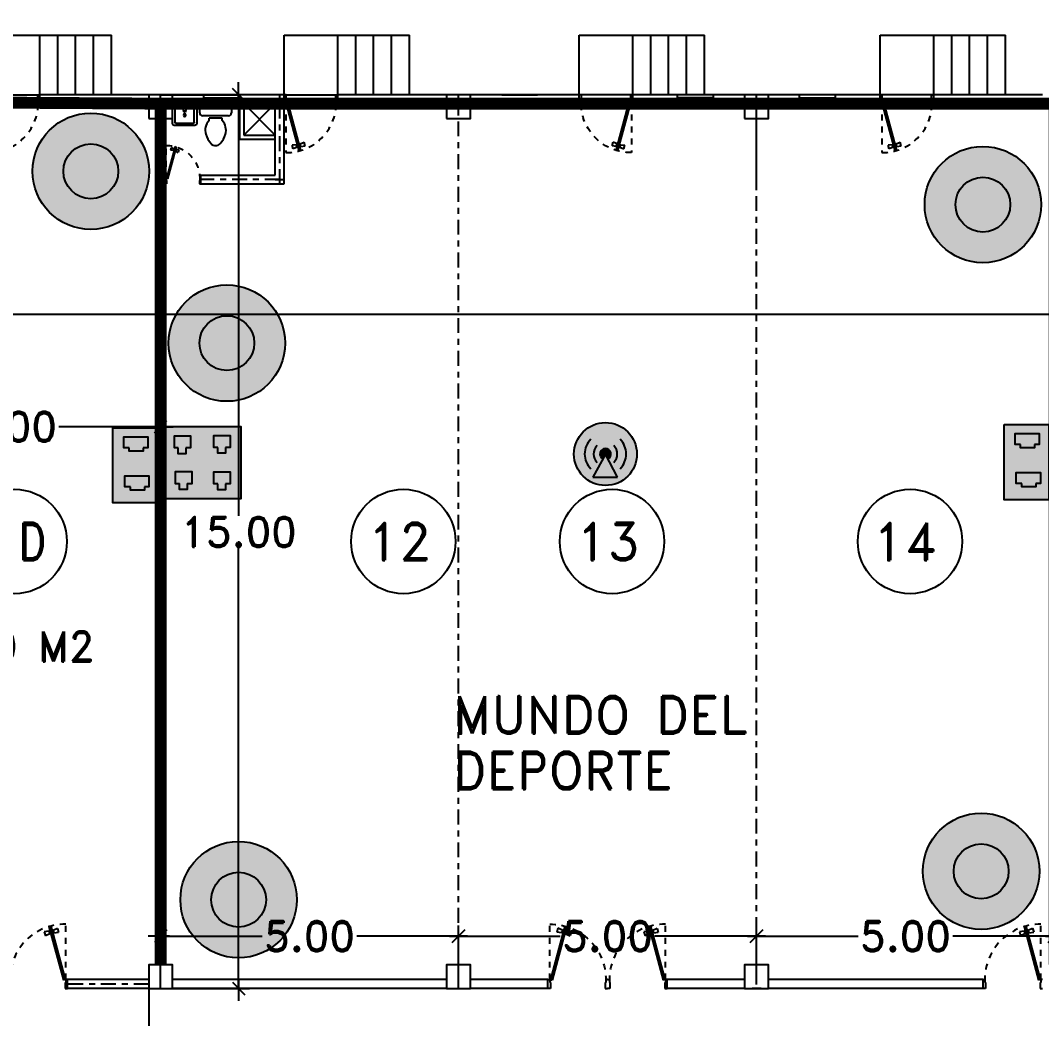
# Model space of a CAD drawing. Header units: millimetres. Extents: x 1590 to 1932, y -48 to 167.
# Drawn here: x 1648.31 to 1665.44, y 102.6 to 119.35 of the extents above; entities that cross this region are included whole.
import ezdxf

# ---------------------------------------------------------------- set-up
doc = ezdxf.new("R2010")
doc.units = ezdxf.units.MM
doc.header["$LTSCALE"] = 0.1
doc.header["$MEASUREMENT"] = 0
doc.header["$PDMODE"] = 35
doc.header["$PDSIZE"] = 0.75
doc.linetypes.add('CENTERX2', pattern=[4, 2.5, -0.5, 0.5, -0.5])
doc.linetypes.add('HIDDEN2', pattern=[0.1875, 0.125, -0.0625])
doc.layers.get('0').update_dxf_attribs({"linetype": 'CONTINUOUS'})
doc.layers.get('DEFPOINTS').update_dxf_attribs({"linetype": 'CONTINUOUS'})
for name, color, linetype in [('_KTI_CONTROL', 7, 'CONTINUOUS'), ('ACCESSP02', 7, 'CONTINUOUS'), ('CABLEADO', 172, 'CONTINUOUS'), ('CALLES', 3, 'CONTINUOUS'), ('CAMARAS', 253, 'CONTINUOUS'), ('Eth2Salidas', 5, 'CONTINUOUS'), ('Eth4Salidas', 7, 'CONTINUOUS'), ('P-FIXT', 1, 'CONTINUOUS'), ('PARED', 4, 'CONTINUOUS'), ('TERRENO', 4, 'CONTINUOUS'), ('TEXT', 3, 'CONTINUOUS')]:
    doc.layers.add(name, color=color, linetype=linetype)
doc.styles.add('ATT', font='txt')
doc.styles.add('ROMAND', font='romand.shx')
doc.dimstyles.new('URBA', dxfattribs={"dimtxt": 20, "dimasz": 0.5, "dimexe": 1.25, "dimexo": 0.63, "dimgap": 0.63, "dimtad": 0, "dimtih": 1, "dimtoh": 1, "dimzin": 1, "dimdsep": 46, "dimtxsty": 'ROMAND', "dimcen": 2.5, "dimclrd": 1, "dimclre": 1, "dimclrt": 3, "dimadec": 0, "dimazin": 0, "dimtfac": 1, "dimtmove": 0, "dimatfit": 3, "dimfxl": 1, "dimtvp": 1, "dimtolj": 1, "dimtzin": 1, "dimarcsym": 0})

# ---------------------------------------------------------------- blocks, each defined once
blk = doc.blocks.new('P-GIRO-D')
at = {"color": 2}
for p, q in [((-0.281, 1.048), (-0.31, 1.041)), ((-0.31, 1.041), (-0.069, 0.142)), ((-0.281, 1.048), (-0.04, 0.15)), ((-0.31, 0.963), (-0.389, 0.952)), ((-0.389, 0.952), (-0.371, 0.884)), ((-0.297, 0.915), (-0.371, 0.884)), ((-0.31, 0.963), (-0.297, 0.915)), ((-0.288, 0.958), (-0.307, 0.953)), ((-0.28, 0.929), (-0.299, 0.924)), ((-0.239, 0.971), (-0.259, 0.966)), ((-0.232, 0.942), (-0.251, 0.937)), ((-0.242, 0.981), (-0.167, 1.011)), ((-0.242, 0.981), (-0.229, 0.933)), ((-0.229, 0.933), (-0.149, 0.944)), ((-0.167, 1.011), (-0.149, 0.944)), ((-1, 0.15), (-0.97, 0.15)), ((-0.96, 0), (-1, 0)), ((-0.97, 0.15), (-0.97, 0.1)), ((-0.97, 0.1), (-0.96, 0.1)), ((-0.96, 0.1), (-0.96, 0)), ((-0.04, 0.15), (-0.069, 0.142)), ((-0.04, 0.1), (-0.04, 0)), ((-0.03, 0.1), (-0.04, 0.1)), ((-0.04, 0), (0, 0)), ((-0.03, 0.15), (-0.03, 0.1)), ((0, 0.15), (-0.03, 0.15))]:
    blk.add_line(p, q, dxfattribs=at)
at = {"color": 1, "linetype": 'HIDDEN2'}
blk.add_line((-0.03, 0.15), (-0.03, 1.08), dxfattribs=at)
blk.add_arc((-0.04, 0.15), 0.93, 89.3839, 180, dxfattribs=at)
blk = doc.blocks.new('UTP1$0$DIMBLOCK')
at = {"color": 1}
blk.add_line((-7.5, 0), (10.5, 0), dxfattribs=at)
at = {"color": 4}
blk.add_line((-5.25, -5.25), (5.25, 5.25), dxfattribs=at)
blk = doc.blocks.new('*D206')
at = {"layer": 'CALLES', "color": 1, "linetype": 'Continuous', "transparency": 16777216}
for p, q in [((1650.661, 103.169), (1650.661, 104.162)), ((1655.661, 103.169), (1655.661, 104.162)), ((1650.681, 103.982), (1652.367, 103.982)), ((1655.641, 103.982), (1653.955, 103.982))]:
    blk.add_line(p, q, dxfattribs=at)
at = {"layer": 'DEFPOINTS', "color": 0, "linetype": 'Continuous', "transparency": 16777216}
for p in [(1655.661, 103.982), (1650.661, 103.106), (1655.661, 103.106)]:
    blk.add_point(p, dxfattribs=at)
at = {"layer": 'CALLES', "color": 1, "linetype": 'Continuous', "transparency": 16777216, "xscale": 0.02, "yscale": 0.02, "zscale": 0.02, "rotation": 180}
blk.add_blockref('UTP1$0$DIMBLOCK', (1650.661, 103.982), dxfattribs=at)
at = {"layer": 'CALLES', "color": 1, "linetype": 'Continuous', "transparency": 16777216, "xscale": 0.02, "yscale": 0.02, "zscale": 0.02}
blk.add_blockref('UTP1$0$DIMBLOCK', (1655.661, 103.982), dxfattribs=at)
at = {"layer": 'CALLES', "color": 3, "linetype": 'Continuous', "transparency": 16777216, "insert": (1653.161, 103.982), "char_height": 0.5, "attachment_point": 5, "style": 'ROMAND'}
blk.add_mtext('\\A1;5.00', dxfattribs=at)
blk = doc.blocks.new('*D207')
at = {"layer": 'CALLES', "color": 1, "linetype": 'Continuous', "transparency": 16777216}
for p, q in [((1655.661, 103.169), (1655.661, 104.162)), ((1660.661, 103.169), (1660.661, 104.162)), ((1655.681, 103.982), (1657.367, 103.982)), ((1660.641, 103.982), (1658.955, 103.982))]:
    blk.add_line(p, q, dxfattribs=at)
at = {"layer": 'DEFPOINTS', "color": 0, "linetype": 'Continuous', "transparency": 16777216}
for p in [(1660.661, 103.982), (1655.661, 103.106), (1660.661, 103.106)]:
    blk.add_point(p, dxfattribs=at)
at = {"layer": 'CALLES', "color": 1, "linetype": 'Continuous', "transparency": 16777216, "xscale": 0.02, "yscale": 0.02, "zscale": 0.02, "rotation": 180}
blk.add_blockref('UTP1$0$DIMBLOCK', (1655.661, 103.982), dxfattribs=at)
at = {"layer": 'CALLES', "color": 1, "linetype": 'Continuous', "transparency": 16777216, "xscale": 0.02, "yscale": 0.02, "zscale": 0.02}
blk.add_blockref('UTP1$0$DIMBLOCK', (1660.661, 103.982), dxfattribs=at)
at = {"layer": 'CALLES', "color": 3, "linetype": 'Continuous', "transparency": 16777216, "insert": (1658.161, 103.982), "char_height": 0.5, "attachment_point": 5, "style": 'ROMAND'}
blk.add_mtext('\\A1;5.00', dxfattribs=at)
blk = doc.blocks.new('*D208')
at = {"layer": 'CALLES', "color": 1, "linetype": 'Continuous', "transparency": 16777216}
for p, q in [((1660.661, 103.169), (1660.661, 104.162)), ((1665.661, 103.169), (1665.661, 104.162)), ((1660.681, 103.982), (1662.367, 103.982)), ((1665.641, 103.982), (1663.955, 103.982))]:
    blk.add_line(p, q, dxfattribs=at)
at = {"layer": 'DEFPOINTS', "color": 0, "linetype": 'Continuous', "transparency": 16777216}
for p in [(1665.661, 103.982), (1660.661, 103.106), (1665.661, 103.106)]:
    blk.add_point(p, dxfattribs=at)
at = {"layer": 'CALLES', "color": 1, "linetype": 'Continuous', "transparency": 16777216, "xscale": 0.02, "yscale": 0.02, "zscale": 0.02, "rotation": 180}
blk.add_blockref('UTP1$0$DIMBLOCK', (1660.661, 103.982), dxfattribs=at)
at = {"layer": 'CALLES', "color": 1, "linetype": 'Continuous', "transparency": 16777216, "xscale": 0.02, "yscale": 0.02, "zscale": 0.02}
blk.add_blockref('UTP1$0$DIMBLOCK', (1665.661, 103.982), dxfattribs=at)
at = {"layer": 'CALLES', "color": 3, "linetype": 'Continuous', "transparency": 16777216, "insert": (1663.161, 103.982), "char_height": 0.5, "attachment_point": 5, "style": 'ROMAND'}
blk.add_mtext('\\A1;5.00', dxfattribs=at)
blk = doc.blocks.new('*D314')
at = {"color": 1, "linetype": 'Continuous', "transparency": 16777216}
for p, q in [((1650.723, 118.106), (1652.15, 118.106)), ((1651.97, 118.086), (1651.97, 111.036)), ((1651.97, 103.126), (1651.97, 110.496)), ((1650.723, 103.106), (1652.15, 103.106))]:
    blk.add_line(p, q, dxfattribs=at)
at = {"layer": 'DEFPOINTS', "color": 0, "linetype": 'Continuous', "transparency": 16777216}
for p in [(1650.661, 118.106), (1650.661, 103.106), (1651.97, 103.106)]:
    blk.add_point(p, dxfattribs=at)
at = {"color": 1, "linetype": 'Continuous', "transparency": 16777216, "xscale": 0.02, "yscale": 0.02, "zscale": 0.02}
for p, rotation in [((1651.97, 118.106), 90), ((1651.97, 103.106), 270)]:
    blk.add_blockref('UTP1$0$DIMBLOCK', p, dxfattribs=dict(at, rotation=rotation))
at = {"color": 3, "linetype": 'Continuous', "transparency": 16777216, "insert": (1651.97, 110.766), "char_height": 0.5, "attachment_point": 5, "style": 'ROMAND'}
blk.add_mtext('\\A1;15.00', dxfattribs=at)
blk = doc.blocks.new('15PTOI01')
at = {"color": 0, "linetype": 'ByBlock'}
for p, q in [((0, -8.5), (0, 8.5)), ((2, 10.5), (6, 10.5)), ((8, 8.5), (8, -8.5)), ((9.5, 4.375), (9.5, -4.375)), ((11.25, 4.375), (9.5, 4.375)), ((11.25, -4.375), (9.5, -4.375)), ((6, -10.5), (2, -10.5))]:
    blk.add_line(p, q, dxfattribs=at)
for centre, radius, start, end in [((2, 8.5), 2, 90, 180), ((6, 8.5), 2, 0, 90), ((17.766404, -2.827313), 9.712715, 75.184599, 132.137709), ((13.6875, -12.03125), 19.717859, 49.950272, 70.559965), ((23.458333, 0), 4.229167, 313.602819, 46.397181), ((17.766404, 2.827313), 9.712715, 227.862291, 284.815401), ((13.6875, 12.03125), 19.717859, 289.440035, 310.049728), ((2, -8.5), 2, 180, 270), ((6, -8.5), 2, 270, 0)]:
    blk.add_arc(centre, radius, start, end, dxfattribs=at)
at = {"color": 0, "linetype": 'ByBlock', "style": 'ATT'}
for tag, p, flags in [('ITEM', (0, -23), 3), ('ROOM_NUMBER', (0, -32), 1)]:
    blk.add_attdef(tag, p, '', height=6, dxfattribs=dict(at, flags=flags))
blk = doc.blocks.new('ss1')
at = {"layer": '_KTI_CONTROL', "color": 1}
for points in [[(0.141, 0.122, 0), (0.141, 0.122, 0), (0.141, 0.122, 0), (0.141, 0.122, 0), (0.141, 0.122, 0)], [(0.141, 0.122, 0), (0.141, 0.122, 0), (0.141, 0.122, 0), (0.141, 0.122, 0), (0.141, 0.122, 0), (0.141, 0.122, 0), (0.141, 0.122, 0), (0.141, 0.122, 0), (0.141, 0.122, 0), (0.141, 0.122, 0), (0.141, 0.122, 0)]]:
    blk.add_polyline3d(points, dxfattribs=at)
at = {"layer": '_KTI_CONTROL'}
for points in [[(0.141, 0.122, 0), (0.141, 0.122, 0), (0.141, 0.122, 0), (0.141, 0.122, 0)], [(0.141, 0.122, 0), (0.141, 0.122, 0)]]:
    blk.add_polyline3d(points, dxfattribs=at)
at = {"layer": 'P-FIXT', "xscale": 0.0254, "yscale": 0.0254, "zscale": 0.0254}
blk.add_blockref('15PTOI01', (17.719, 12.528), dxfattribs=at)
blk = doc.blocks.new('*D319')
at = {"color": 1, "linetype": 'Continuous', "transparency": 16777216}
for p, q in [((1645.661, 112.739), (1645.661, 112.352)), ((1650.661, 112.739), (1650.661, 112.352)), ((1645.681, 112.532), (1647.367, 112.532)), ((1650.641, 112.532), (1648.955, 112.532))]:
    blk.add_line(p, q, dxfattribs=at)
at = {"layer": 'DEFPOINTS', "color": 0, "linetype": 'Continuous', "transparency": 16777216}
for p in [(1645.661, 112.802), (1650.661, 112.802), (1650.661, 112.532)]:
    blk.add_point(p, dxfattribs=at)
at = {"color": 1, "linetype": 'Continuous', "transparency": 16777216, "xscale": 0.02, "yscale": 0.02, "zscale": 0.02, "rotation": 180}
blk.add_blockref('UTP1$0$DIMBLOCK', (1645.661, 112.532), dxfattribs=at)
at = {"color": 1, "linetype": 'Continuous', "transparency": 16777216, "xscale": 0.02, "yscale": 0.02, "zscale": 0.02}
blk.add_blockref('UTP1$0$DIMBLOCK', (1650.661, 112.532), dxfattribs=at)
at = {"color": 3, "linetype": 'Continuous', "transparency": 16777216, "insert": (1648.161, 112.532), "char_height": 0.5, "attachment_point": 5, "style": 'ROMAND'}
blk.add_mtext('\\A1;5.00', dxfattribs=at)
blk = doc.blocks.new('15PLAV06')
at = {"color": 0, "linetype": 'ByBlock'}
for p, q in [((0, 8.5), (0, -8.5)), ((16.5, 10), (1.5, 10)), ((18, -8.5), (18, 8.5)), ((2, -1.5), (2, 1.5)), ((7, 0.5), (3, 1.5)), ((4, 1.25), (4, 7.25)), ((4.75, 8), (15.25, 8)), ((7, -0.5), (7, 0.5)), ((16, 7.25), (16, -7.25)), ((3, -1.5), (7, -0.5)), ((4, -7.25), (4, -1.25)), ((15.25, -8), (4.75, -8)), ((1.5, -10), (16.5, -10))]:
    blk.add_line(p, q, dxfattribs=at)
for centre in [(2.5, 2.5), (9.5, 0), (2.5, -2.5)]:
    blk.add_circle(centre, 1, dxfattribs=at)
for centre, radius, start, end in [((1.5, 8.5), 1.5, 90, 180), ((16.5, 8.5), 1.5, 0, 90), ((4.75, 7.25), 0.75, 90, 180), ((15.25, 7.25), 0.75, 0, 90), ((4.75, -7.25), 0.75, 180, 270), ((15.25, -7.25), 0.75, 270, 0), ((1.5, -8.5), 1.5, 180, 270), ((16.5, -8.5), 1.5, 270, 0)]:
    blk.add_arc(centre, radius, start, end, dxfattribs=at)
at = {"color": 0, "linetype": 'ByBlock', "style": 'ATT'}
for tag, p, flags in [('ITEM', (0, -20), 3), ('ROOM_NUMBER', (0, -29), 1)]:
    blk.add_attdef(tag, p, '', height=6, dxfattribs=dict(at, flags=flags))
blk = doc.blocks.new('*D347')
at = {"color": 1, "linetype": 'Continuous', "transparency": 16777216}
for p, q in [((1640.661, 112.864), (1640.661, 114.603)), ((1735.661, 112.106), (1735.661, 114.603)), ((1640.681, 114.423), (1687.917, 114.423)), ((1735.641, 114.423), (1693.314, 114.423))]:
    blk.add_line(p, q, dxfattribs=at)
at = {"layer": 'DEFPOINTS', "color": 0, "linetype": 'Continuous', "transparency": 16777216}
for p in [(1735.661, 114.423), (1640.661, 112.802), (1735.661, 112.043)]:
    blk.add_point(p, dxfattribs=at)
at = {"color": 1, "linetype": 'Continuous', "transparency": 16777216, "xscale": 0.02, "yscale": 0.02, "zscale": 0.02, "rotation": 180}
blk.add_blockref('UTP1$0$DIMBLOCK', (1640.661, 114.423), dxfattribs=at)
at = {"color": 1, "linetype": 'Continuous', "transparency": 16777216, "xscale": 0.02, "yscale": 0.02, "zscale": 0.02}
blk.add_blockref('UTP1$0$DIMBLOCK', (1735.661, 114.423), dxfattribs=at)
at = {"color": 3, "linetype": 'Continuous', "transparency": 16777216, "insert": (1690.615, 114.423), "char_height": 0.5, "attachment_point": 5, "style": 'ROMAND'}
blk.add_mtext('\\A1;POLIGONO "D"', dxfattribs=at)
blk = doc.blocks.new('dosSALIDAS')
at = {"layer": 'Eth2Salidas', "linetype": 'Continuous'}
h = blk.add_hatch(color=0, dxfattribs=at)
h.dxf.hatch_style = 1
h.paths.add_polyline_path([(0.3251, 0), (0, 0), (0, -0.5502), (0.3251, -0.5502)])
h.paths.add_polyline_path([(0.1197, -0.1706), (0.1197, -0.1458), (0.079, -0.1458), (0.079, -0.0653), (0.2552, -0.0653), (0.2552, -0.1458), (0.2216, -0.1458), (0.2216, -0.1706)], flags=16)
h.paths.add_polyline_path([(0.2637, -0.3509), (0.2637, -0.4314), (0.23, -0.4314), (0.23, -0.4562), (0.1282, -0.4562), (0.1282, -0.4314), (0.0874, -0.4314), (0.0874, -0.3509)], flags=16)
h = blk.add_hatch(color=256, dxfattribs=at)
h.dxf.hatch_style = 1
h.paths.add_polyline_path([(0.2216, -0.1706), (0.2216, -0.1458), (0.2552, -0.1458), (0.2552, -0.0653), (0.079, -0.0653), (0.079, -0.1458), (0.1197, -0.1458), (0.1197, -0.1706)])
h = blk.add_hatch(color=256, dxfattribs=at)
h.dxf.hatch_style = 1
h.paths.add_polyline_path([(0.23, -0.4562), (0.23, -0.4314), (0.2637, -0.4314), (0.2637, -0.3509), (0.0874, -0.3509), (0.0874, -0.4314), (0.1282, -0.4314), (0.1282, -0.4562)])
at = {"layer": 'Eth2Salidas', "color": 18, "linetype": 'Continuous', "true_color": 0x000000}
blk.add_lwpolyline([(0, 0), (0.3251, 0), (0.3251, -0.5502), (0, -0.5502)], close=True, dxfattribs=at)
for points in [[(0.1197, -0.1458), (0.079, -0.1458), (0.079, -0.0653), (0.2552, -0.0653), (0.2552, -0.1458), (0.2216, -0.1458)], [(0.2216, -0.1458), (0.2216, -0.1706), (0.1197, -0.1706), (0.1197, -0.1458)], [(0.1282, -0.4314), (0.0874, -0.4314), (0.0874, -0.3509), (0.2637, -0.3509), (0.2637, -0.4314), (0.23, -0.4314)], [(0.23, -0.4314), (0.23, -0.4562), (0.1282, -0.4562), (0.1282, -0.4314)]]:
    blk.add_lwpolyline(points, dxfattribs=at)
blk = doc.blocks.new('4SALIDAS')
at = {"layer": 'Eth4Salidas', "linetype": 'Continuous'}
h = blk.add_hatch(color=0, dxfattribs=at)
h.paths.add_polyline_path([(-0.604, 0.481), (-0.604, -0.734), (0.67, -0.734), (0.67, 0.481)])
h.paths.add_polyline_path([(-0.176, 0.121), (-0.255, 0.121), (-0.255, 0.024), (-0.381, 0.024), (-0.381, 0.121), (-0.448, 0.121), (-0.448, 0.325), (-0.176, 0.325)], flags=16)
h.paths.add_polyline_path([(0.214, 0.127), (0.214, 0.331), (0.487, 0.331), (0.487, 0.127), (0.408, 0.127), (0.408, 0.031), (0.281, 0.031), (0.281, 0.127)], flags=16)
h.paths.add_polyline_path([(-0.155, -0.276), (-0.155, -0.48), (-0.234, -0.48), (-0.234, -0.576), (-0.36, -0.576), (-0.36, -0.48), (-0.427, -0.48), (-0.427, -0.276)], flags=16)
h.paths.add_polyline_path([(0.217, -0.28), (0.49, -0.28), (0.49, -0.484), (0.41, -0.484), (0.41, -0.58), (0.284, -0.58), (0.284, -0.484), (0.217, -0.484)], flags=16)
h = blk.add_hatch(color=5, dxfattribs=at)
h.paths.add_polyline_path([(-0.448, 0.121), (-0.381, 0.121), (-0.381, 0.024), (-0.255, 0.024), (-0.255, 0.121), (-0.176, 0.121), (-0.176, 0.325), (-0.448, 0.325)])
h.paths.add_polyline_path([(0.281, 0.031), (0.408, 0.031), (0.408, 0.127), (0.487, 0.127), (0.487, 0.331), (0.214, 0.331), (0.214, 0.127), (0.281, 0.127)])
h.paths.add_polyline_path([(-0.427, -0.48), (-0.36, -0.48), (-0.36, -0.576), (-0.234, -0.576), (-0.234, -0.48), (-0.155, -0.48), (-0.155, -0.276), (-0.427, -0.276)])
h.paths.add_polyline_path([(0.49, -0.28), (0.217, -0.28), (0.217, -0.484), (0.284, -0.484), (0.284, -0.58), (0.41, -0.58), (0.41, -0.484), (0.49, -0.484)])
at = {"layer": 'Eth4Salidas', "color": 18, "linetype": 'Continuous', "true_color": 0x000000}
blk.add_lwpolyline([(-0.604, 0.481), (0.67, 0.481), (0.67, -0.734), (-0.604, -0.734)], close=True, dxfattribs=at)
for points in [[(-0.381, 0.121), (-0.448, 0.121), (-0.448, 0.325), (-0.176, 0.325), (-0.176, 0.121), (-0.255, 0.121)], [(0.281, 0.127), (0.214, 0.127), (0.214, 0.331), (0.487, 0.331), (0.487, 0.127), (0.408, 0.127)], [(-0.255, 0.121), (-0.255, 0.024), (-0.381, 0.024), (-0.381, 0.121)], [(0.408, 0.128), (0.408, 0.031), (0.281, 0.031), (0.281, 0.128)], [(-0.36, -0.48), (-0.427, -0.48), (-0.427, -0.276), (-0.155, -0.276), (-0.155, -0.48), (-0.234, -0.48)], [(0.284, -0.484), (0.217, -0.484), (0.217, -0.28), (0.49, -0.28), (0.49, -0.484), (0.41, -0.484)], [(-0.234, -0.479), (-0.234, -0.576), (-0.36, -0.576), (-0.36, -0.479)], [(0.41, -0.483), (0.41, -0.58), (0.284, -0.58), (0.284, -0.483)]]:
    blk.add_lwpolyline(points, dxfattribs=at)
blk = doc.blocks.new('cams')
at = {"layer": 'CAMARAS', "linetype": 'Continuous', "true_color": 0xffffff}
h = blk.add_hatch(color=7, dxfattribs=at)
h.dxf.hatch_style = 1
h.paths.add_polyline_path([(-0.977, 0, 1), (0.977, 0, 1)])
h.paths.add_polyline_path([(0.46, 0, -1), (-0.46, 0, -1)], flags=16)
at = {"layer": 'CAMARAS', "linetype": 'Continuous', "true_color": 0x939598}
h = blk.add_hatch(color=252, dxfattribs=at)
h.dxf.hatch_style = 1
h.paths.add_polyline_path([(-0.46, 0, 1), (0.46, 0, 1)])
at = {"layer": 'CAMARAS', "color": 0, "linetype": 'Continuous'}
for radius in [0.977, 0.977, 0.977, 0.46]:
    blk.add_circle((0, 0), radius, dxfattribs=at)
blk = doc.blocks.new('PuntoAcceso02')
at = {"layer": 'ACCESSP02', "linetype": 'Continuous'}
h = blk.add_hatch(color=256, dxfattribs=at)
h.set_gradient(color1=(237, 31, 36), color2=(247, 171, 174))
h.paths.add_polyline_path([(-0.528, 0, 1), (0.528, 0, 1)])
h.paths.add_polyline_path([(0.042, -0.082), (0.2, -0.388), (-0.209, -0.39), (-0.043, -0.081, -4.049664)], flags=16)
h = blk.add_hatch(color=256, dxfattribs=at)
h.set_gradient(color1=(247, 171, 174), color2=(247, 171, 174))
h.paths.add_polyline_path([(-0.209, -0.39), (0.2, -0.388), (0, 0)])
h = blk.add_hatch(color=256, dxfattribs=at)
h.set_gradient(color1=(153, 27, 30), color2=(237, 31, 36))
h.paths.add_polyline_path([(0, 0), (0.042, -0.082, 4.049664), (-0.043, -0.081)])
at = {"layer": 'ACCESSP02', "color": 18, "linetype": 'Continuous', "true_color": 0x000000}
for p, q in [((0, 0), (-0.209, -0.39)), ((0.2, -0.388), (0, 0)), ((-0.209, -0.39), (0.2, -0.388))]:
    blk.add_line(p, q, dxfattribs=at)
blk.add_circle((0, 0), 0.528, dxfattribs=at)
for radius, start, end in [(0.349, 134.9548, 225.0265), (0.349, 314.9548, 45.0265), (0.199, 134.9548, 225.0265), (0.092, 297.3127, 241.8295), (0.199, 314.9548, 45.0265)]:
    blk.add_arc((0, 0), radius, start, end, dxfattribs=at)

msp = doc.modelspace()

# ---------------------------------------------------------------- linework, layer by layer
at = {"color": 1, "linetype": 'Continuous'}
for p, q in [((1647.7358, 119.1043), (1649.8358, 119.1043)), ((1648.6358, 118.1043), (1648.6358, 119.1043)), ((1648.6358, 118.1043), (1648.6358, 119.1043)), ((1648.6358, 118.1043), (1648.6358, 119.1043)), ((1648.9358, 118.1043), (1648.9358, 119.1043)), ((1649.2358, 118.1043), (1649.2358, 119.1043)), ((1649.5358, 118.1043), (1649.5358, 119.1043)), ((1649.8358, 118.1043), (1649.8358, 119.1043)), ((1652.7347, 118.1043), (1652.7347, 119.1043)), ((1652.7347, 119.1043), (1654.8347, 119.1043)), ((1653.6347, 118.1043), (1653.6347, 119.1043)), ((1653.6347, 118.1043), (1653.6347, 119.1043)), ((1653.6347, 118.1043), (1653.6347, 119.1043)), ((1653.9347, 118.1043), (1653.9347, 119.1043)), ((1654.2347, 118.1043), (1654.2347, 119.1043)), ((1654.5347, 118.1043), (1654.5347, 119.1043)), ((1654.8347, 118.1043), (1654.8347, 119.1043)), ((1657.6858, 118.1043), (1657.6858, 119.1043)), ((1657.6858, 119.1043), (1659.7858, 119.1043)), ((1658.5858, 118.1043), (1658.5858, 119.1043)), ((1658.5858, 118.1043), (1658.5858, 119.1043)), ((1658.5858, 118.1043), (1658.5858, 119.1043)), ((1658.8858, 118.1043), (1658.8858, 119.1043)), ((1659.1858, 118.1043), (1659.1858, 119.1043)), ((1659.4858, 118.1043), (1659.4858, 119.1043)), ((1659.7858, 118.1043), (1659.7858, 119.1043)), ((1662.7358, 118.1043), (1662.7358, 119.1043)), ((1662.7358, 119.1043), (1664.8358, 119.1043)), ((1663.6358, 118.1043), (1663.6358, 119.1043)), ((1663.6358, 118.1043), (1663.6358, 119.1043)), ((1663.6358, 118.1043), (1663.6358, 119.1043)), ((1663.9358, 118.1043), (1663.9358, 119.1043)), ((1664.2358, 118.1043), (1664.2358, 119.1043)), ((1664.5358, 118.1043), (1664.5358, 119.1043)), ((1664.8358, 118.1043), (1664.8358, 119.1043)), ((1647.7358, 118.1043), (1648.6358, 118.1043)), ((1652.7347, 118.1043), (1653.6347, 118.1043))]:
    msp.add_line(p, q, dxfattribs=at)
at = {"color": 2, "linetype": 'Continuous'}
msp.add_line((1650.4608, 103.1043), (1650.4608, 100.1083), dxfattribs=at)
for centre in [(1648.2117, 110.6061), (1654.7347, 110.6061), (1658.2358, 110.6061), (1663.2358, 110.6061)]:
    msp.add_circle(centre, 0.8758, dxfattribs=at)
at = {"layer": 'CABLEADO', "linetype": 'Continuous', "const_width": 0.2}
for points in [[(1640.6461, 118.0179), (1650.6608, 117.9543), (1650.6608, 103.5043)], [(1650.6608, 117.9543), (1665.6608, 117.9543), (1665.6608, 103.5043)]]:
    msp.add_lwpolyline(points, dxfattribs=at)
at = {"layer": 'CABLEADO', "linetype": 'Continuous'}
for points in [[(1650.6608, 118.1043), (1651.8647, 118.1043)], [(1650.6608, 117.9543), (1660.6608, 117.9543)]]:
    msp.add_lwpolyline(points, dxfattribs=at)
at = {"layer": 'CALLES', "color": 1, "linetype": 'Continuous'}
for p, q in [((1658.5858, 118.1043), (1657.6847, 118.1043)), ((1663.6358, 118.1043), (1662.7347, 118.1043))]:
    msp.add_line(p, q, dxfattribs=at)
at = {"layer": 'CALLES', "color": 4, "linetype": 'Continuous'}
for points in [[(1650.4608, 117.7043), (1650.8608, 117.7043), (1650.8608, 118.1043), (1650.4608, 118.1043)], [(1655.4608, 117.7043), (1655.8608, 117.7043), (1655.8608, 118.1043), (1655.4608, 118.1043)], [(1660.4608, 117.7043), (1660.8608, 117.7043), (1660.8608, 118.1043), (1660.4608, 118.1043)], [(1650.4608, 103.1043), (1650.8608, 103.1043), (1650.8608, 103.5043), (1650.4608, 103.5043)], [(1655.4608, 103.1043), (1655.8608, 103.1043), (1655.8608, 103.5043), (1655.4608, 103.5043)], [(1660.4608, 103.1043), (1660.8608, 103.1043), (1660.8608, 103.5043), (1660.4608, 103.5043)]]:
    msp.add_lwpolyline(points, close=True, dxfattribs=at)
at = {"layer": 'PARED', "color": 8, "linetype": 'CENTERX2'}
for p, q in [((1650.6608, 103.1061), (1650.6608, 118.1061)), ((1652.6608, 116.6061), (1652.6608, 118.1043)), ((1655.6608, 103.1061), (1655.6608, 118.1061)), ((1660.6608, 116.6061), (1660.6608, 118.1061)), ((1660.6608, 103.5043), (1660.6608, 118.1061)), ((1652.6608, 116.6811), (1651.3358, 116.6811)), ((1652.5858, 116.6811), (1652.7358, 116.6811)), ((1650.4608, 103.1793), (1649.0983, 103.1793))]:
    msp.add_line(p, q, dxfattribs=at)
at = {"layer": 'PARED', "color": 3}
for p, q in [((1651.3858, 118.1043), (1651.9858, 118.1043)), ((1656.3858, 118.1043), (1656.9858, 118.1043)), ((1659.9358, 118.1043), (1659.3358, 118.1043)), ((1650.4608, 117.9543), (1648.6358, 117.9543)), ((1652.5858, 117.9543), (1650.8608, 117.9543)), ((1655.4608, 117.9543), (1653.6347, 117.9543)), ((1657.6858, 117.9543), (1655.8608, 117.9543)), ((1656.3858, 117.9543), (1656.9858, 117.9543)), ((1660.4608, 117.9543), (1658.5858, 117.9543)), ((1659.9358, 117.9543), (1659.3358, 117.9543)), ((1662.7358, 117.9543), (1660.8608, 117.9543)), ((1665.4608, 117.9543), (1663.6358, 117.9543)), ((1650.5858, 103.5043), (1650.5858, 117.7043)), ((1650.7358, 103.5043), (1650.7358, 117.7043))]:
    msp.add_line(p, q, dxfattribs=at)
at = {"layer": 'PARED', "color": 2}
for p, q in [((1652.7358, 118.1043), (1652.7358, 118.1061)), ((1658.5858, 118.1043), (1658.5858, 118.1061)), ((1662.7358, 118.1043), (1662.7358, 118.1061)), ((1651.3358, 116.6061), (1651.3358, 116.7561))]:
    msp.add_line(p, q, dxfattribs=at)
at = {"layer": 'PARED', "color": 1}
for p, q in [((1651.3858, 118.0543), (1651.9875, 118.0543)), ((1651.3858, 118.0043), (1651.9875, 118.0043)), ((1652.0558, 117.9561), (1652.5858, 117.4261)), ((1652.0558, 117.4261), (1652.5858, 117.9561)), ((1659.9358, 118.0543), (1659.334, 118.0543)), ((1659.9358, 118.0043), (1659.334, 118.0043)), ((1661.3858, 118.0543), (1661.9875, 118.0543)), ((1661.3858, 118.0043), (1661.9875, 118.0043))]:
    msp.add_line(p, q, dxfattribs=at)
at = {"layer": 'TERRENO', "color": 4, "linetype": 'Continuous'}
for p, q in [((1648.6358, 117.9543), (1648.6358, 118.1043)), ((1648.6358, 117.9543), (1648.6358, 118.1043)), ((1648.6358, 117.9543), (1648.6358, 118.1043)), ((1648.6358, 117.9543), (1648.6358, 118.1043)), ((1651.3858, 117.9543), (1651.3858, 118.1043)), ((1651.9858, 117.9543), (1651.9858, 118.1043)), ((1653.6347, 117.9543), (1653.6347, 118.1043)), ((1657.6858, 117.9543), (1657.6858, 118.1043)), ((1657.6858, 117.9543), (1657.6858, 118.1043)), ((1657.6858, 117.9543), (1657.6858, 118.1043)), ((1657.6858, 117.9543), (1657.6858, 118.1043)), ((1659.3358, 117.9543), (1659.3358, 118.1043)), ((1659.9358, 117.9543), (1659.9358, 118.1043)), ((1661.384, 117.9543), (1661.384, 118.1043)), ((1661.9858, 117.9543), (1661.9858, 118.1043)), ((1663.6358, 117.9543), (1663.6358, 118.1043)), ((1663.6358, 117.9543), (1663.6358, 118.1043)), ((1663.6358, 117.9543), (1663.6358, 118.1043)), ((1663.6358, 117.9543), (1663.6358, 118.1043)), ((1657.1608, 103.1043), (1657.1608, 103.2543)), ((1659.1608, 103.1043), (1659.1608, 103.2543)), ((1664.4608, 103.1043), (1664.4608, 103.2543))]:
    msp.add_line(p, q, dxfattribs=at)
at = {"layer": 'TERRENO', "color": 6, "linetype": 'Continuous'}
for p, q in [((1650.9108, 118.1043), (1648.6358, 118.1043)), ((1652.7358, 118.1043), (1650.5858, 118.1043)), ((1657.7358, 118.1043), (1653.6347, 118.1043)), ((1662.7358, 118.1043), (1658.5858, 118.1043)), ((1665.4608, 118.1043), (1663.6358, 118.1043)), ((1649.0983, 103.1043), (1649.0983, 103.2543)), ((1650.4608, 103.1043), (1649.0983, 103.1043)), ((1655.4608, 103.1043), (1650.8608, 103.1043)), ((1657.1608, 103.1043), (1655.8608, 103.1043)), ((1660.4608, 103.1043), (1659.1608, 103.1043)), ((1664.4608, 103.1043), (1660.8608, 103.1043))]:
    msp.add_line(p, q, dxfattribs=at)
at = {"layer": 'TERRENO', "color": 2, "linetype": 'Continuous'}
for p, q in [((1652.7358, 116.6061), (1652.7358, 118.1043)), ((1658.5858, 117.9543), (1658.5858, 118.1043)), ((1662.7358, 117.9543), (1662.7358, 118.1043)), ((1651.9858, 117.9561), (1651.9858, 117.3561)), ((1652.0558, 117.9561), (1652.0558, 117.4261)), ((1652.5858, 116.7561), (1652.5858, 117.9543)), ((1652.0558, 117.4261), (1652.5858, 117.4261)), ((1651.9858, 117.3561), (1652.5858, 117.3561)), ((1651.3358, 116.7561), (1652.5858, 116.7561)), ((1651.3358, 116.6061), (1652.7358, 116.6061)), ((1650.4608, 103.2543), (1649.0983, 103.2543)), ((1655.4608, 103.2543), (1650.8608, 103.2543)), ((1657.1608, 103.2543), (1655.8608, 103.2543)), ((1660.4608, 103.2543), (1659.1608, 103.2543)), ((1664.4608, 103.2543), (1660.8608, 103.2543)), ((1660.7358, 103.1061), (1660.5858, 103.1061))]:
    msp.add_line(p, q, dxfattribs=at)

# ---------------------------------------------------------------- block references
at = {"color": 1, "linetype": 'Continuous', "rotation": 270}
for p in [(1639.0565, 135.6735), (1659.0565, 135.6735)]:
    msp.add_blockref('ss1', p, dxfattribs=at)
at = {"color": 1, "linetype": 'Continuous', "xscale": -1, "rotation": 90}
msp.add_blockref('ss1', (1657.2651, 135.6735), dxfattribs=at)
at = {"layer": 'ACCESSP02', "linetype": 'Continuous'}
msp.add_blockref('PuntoAcceso02', (1658.125, 112.0743), dxfattribs=at)
at = {"layer": 'CAMARAS', "color": 0, "linetype": 'Continuous'}
for p in [(1649.4899, 116.8193), (1664.4589, 116.2599), (1651.7732, 113.9358), (1664.4295, 105.0716), (1651.9697, 104.595)]:
    msp.add_blockref('cams', p, dxfattribs=at)
at = {"layer": 'Eth2Salidas', "color": 0, "linetype": 'Continuous', "xscale": 2.294213201718801, "yscale": 2.294213201718801, "zscale": 2.294213201718801}
for p in [(1649.8604, 112.5146), (1664.8178, 112.568)]:
    msp.add_blockref('dosSALIDAS', p, dxfattribs=at)
at = {"layer": 'Eth4Salidas', "color": 0, "linetype": 'Continuous'}
msp.add_blockref('4SALIDAS', (1651.3394, 112.0558), dxfattribs=at)
at = {"layer": 'P-FIXT', "xscale": -0.02031999999999812, "yscale": 0.02031999999999812, "zscale": 0.02032, "rotation": 90}
msp.add_blockref('15PLAV06', (1651.064, 117.9543), dxfattribs=at)
at = {"layer": 'PARED', "yscale": 0.9, "rotation": 180}
for p, xscale in [((1647.7347, 118.1043), 0.9), ((1652.7347, 118.1043), 0.9), ((1658.5869, 118.1043), -0.9), ((1662.7347, 118.1043), 0.9)]:
    msp.add_blockref('P-GIRO-D', p, dxfattribs=dict(at, xscale=xscale))
at = {"layer": 'PARED', "xscale": -0.6, "yscale": 0.6}
msp.add_blockref('P-GIRO-D', (1650.7358, 116.6061), dxfattribs=at)
at = {"layer": 'PARED'}
for p in [(1649.0983, 103.1043), (1659.1608, 103.1043), (1665.4608, 103.1043)]:
    msp.add_blockref('P-GIRO-D', p, dxfattribs=at)
at = {"layer": 'PARED', "xscale": -1}
msp.add_blockref('P-GIRO-D', (1657.1608, 103.1043), dxfattribs=at)

# ---------------------------------------------------------------- texts
at = {"layer": 'TEXT', "style": 'ROMAND', "width": 0.85}
msp.add_text('11D', height=0.625, dxfattribs=at).set_placement((1647.3612, 110.2919))
at = {"layer": 'TEXT', "style": 'ROMAND'}
for s, height, p in [('12', 0.625, (1654.1281, 110.2919)), ('13', 0.625, (1657.6291, 110.2919)), ('14', 0.625, (1662.6064, 110.2919)), ('75.00 M2', 0.5, (1646.3135, 108.5948)), ('MUNDO DEL', 0.625, (1655.5672, 107.383)), ('DEPORTE', 0.625, (1655.5672, 106.4485))]:
    msp.add_text(s, height=height, dxfattribs=at).set_placement(p)

# ---------------------------------------------------------------- dimensions: what is measured, and where the dimension line sits
at = {"color": 7, "linetype": 'Continuous'}
dim = msp.add_linear_dim(base=(1651.9697, 103.1061), p1=(1650.6608, 118.1061), p2=(1650.6608, 103.1061), angle=90, dimstyle='URBA', override={"dimtxt": 0.5, "dimasz": 0.02, "dimexe": 0.18, "dimexo": 0.0625, "dimgap": 0.02, "dimzin": 0, "dimblk1": 'UTP1$0$DIMBLOCK', "dimblk2": 'UTP1$0$DIMBLOCK', "dimsah": 1, "dimcen": 0.09, "dimtdec": 4, "dimtofl": 0, "dimtvp": 0, "dimtzin": 0}, dxfattribs=at)
dim.commit()
dim.dimension.update_dxf_attribs({"geometry": '*D314', "text_midpoint": (1651.9697, 110.7661), "dimtype": 160})
at = {"color": 3, "linetype": 'Continuous'}
dim = msp.add_linear_dim(base=(1735.6608, 114.4228), p1=(1640.6608, 112.8017), p2=(1735.6608, 112.0433), text='POLIGONO "D"', dimstyle='URBA', override={"dimtxt": 0.5, "dimasz": 0.02, "dimexe": 0.18, "dimexo": 0.0625, "dimgap": 0.02, "dimzin": 0, "dimblk1": 'UTP1$0$DIMBLOCK', "dimblk2": 'UTP1$0$DIMBLOCK', "dimsah": 1, "dimcen": 0.09, "dimtdec": 4, "dimtofl": 0, "dimtvp": 0, "dimtzin": 0}, dxfattribs=at)
dim.commit()
dim.dimension.update_dxf_attribs({"geometry": '*D347', "text_midpoint": (1690.6154, 114.4228), "dimtype": 160})
at = {"color": 7, "linetype": 'Continuous'}
dim = msp.add_linear_dim(base=(1650.6608, 112.532), p1=(1645.6608, 112.8017), p2=(1650.6608, 112.8017), dimstyle='URBA', override={"dimtxt": 0.5, "dimasz": 0.02, "dimexe": 0.18, "dimexo": 0.0625, "dimgap": 0.02, "dimzin": 0, "dimblk1": 'UTP1$0$DIMBLOCK', "dimblk2": 'UTP1$0$DIMBLOCK', "dimsah": 1, "dimcen": 0.09, "dimtdec": 4, "dimtofl": 0, "dimtmove": 1, "dimtvp": 0, "dimtzin": 0}, dxfattribs=at)
dim.commit()
dim.dimension.update_dxf_attribs({"geometry": '*D319', "text_midpoint": (1648.1608, 112.532)})
at = {"layer": 'CALLES', "color": 2, "linetype": 'Continuous'}
for base, p1, p2, picture, middle in [((1655.6608, 103.9821), (1650.6608, 103.1061), (1655.6608, 103.1061), '*D206', (1653.1608, 103.9821)), ((1660.6608, 103.9821), (1655.6608, 103.1061), (1660.6608, 103.1061), '*D207', (1658.1608, 103.9821)), ((1665.6608, 103.9821), (1660.6608, 103.1061), (1665.6608, 103.1061), '*D208', (1663.1608, 103.9821))]:
    dim = msp.add_linear_dim(base=base, p1=p1, p2=p2, dimstyle='URBA', override={"dimtxt": 0.5, "dimasz": 0.02, "dimexe": 0.18, "dimexo": 0.0625, "dimgap": 0.02, "dimzin": 0, "dimblk1": 'UTP1$0$DIMBLOCK', "dimblk2": 'UTP1$0$DIMBLOCK', "dimsah": 1, "dimcen": 0.09, "dimtdec": 4, "dimtofl": 0, "dimtmove": 1, "dimtvp": 0, "dimtzin": 0}, dxfattribs=at)
    dim.commit()
    dim.dimension.update_dxf_attribs({"geometry": picture, "text_midpoint": middle})

doc.saveas('drawing.dxf')
